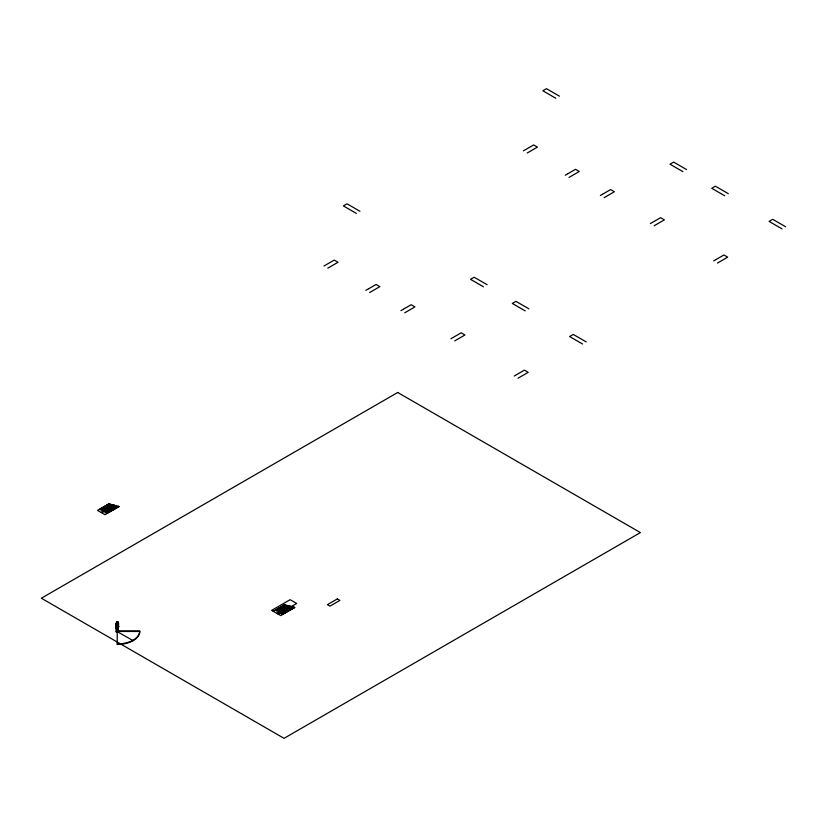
<?xml version="1.0" encoding="UTF-8"?>
<svg xmlns="http://www.w3.org/2000/svg" width="827" height="827" viewBox="0 0 827 827"><rect width="100%" height="100%" fill="white"/><g stroke="black" fill="none" stroke-linecap="round" stroke-linejoin="round"><path stroke-width="1.24" d="M323.988 265.994L326.179 264.733M326.665 264.454L334.222 260.091L337.995 262.262L327.761 268.175M523.429 150.845L525.621 149.584M526.106 149.305L533.663 144.942L537.436 147.113L527.202 153.026M365.844 290.36L368.036 289.099M368.522 288.819L376.078 284.457L379.851 286.628L369.617 292.541M565.286 175.21L567.477 173.949M567.963 173.67L575.52 169.308L579.293 171.489L569.059 177.391M400.94 310.621L403.121 309.36M403.607 309.081L411.174 304.718L414.937 306.889L404.713 312.802M600.381 195.472L602.573 194.211M603.059 193.931L610.615 189.569L614.378 191.75L604.155 197.653M108.968 503.86L100.749 508.863M109.278 503.943L99.54 509.566L109.495 504.005M109.857 504.098L100.904 508.956M101.039 510.424L110.518 504.956M112.782 504.883L103.582 510.497M113.144 504.977L102.372 511.2L113.361 505.039M113.671 505.121L101.121 512.461L97.514 510.383L108.854 503.829L119.067 506.569L104.988 514.704L101.38 512.616L114.25 505.276M114.571 505.359L103.416 511.799L114.788 505.421M115.149 505.514L104.781 511.2M104.915 512.657L115.801 506.372M118.065 506.3L107.448 512.74M118.426 506.403L106.249 513.433L118.654 506.455M118.964 506.548L107.613 512.833M450.932 338.729L453.113 337.468M453.599 337.189L461.156 332.826L464.929 334.997L454.705 340.91M650.373 223.579L652.555 222.318M653.041 222.039L660.608 217.677L664.37 219.858L654.147 225.761M514.239 376.037L516.42 374.776M516.906 374.497L524.463 370.134L528.236 372.315L518.012 378.218M713.68 260.898L715.862 259.637M716.347 259.347L723.914 254.985L727.677 257.166L717.454 263.069M117.238 622.628L117.238 623.475L116.442 622.038L117.248 621.573L118.044 622.917L117.238 623.382M116.442 622.927L118.044 622.028M115.666 627.972L118.592 627.073L118.592 622.917L116.793 623.951C115.542 626.866 118.065 632.169 117.062 632.293L116.111 631.745L115.666 623.816L115.666 627.972L115.883 623.424L118.344 622.266L118.354 626.938M116.793 623.951L115.666 623.816M117.01 627.073L117.692 626.68C116.162 629.543 119.202 631.518 117.951 631.776L117.01 631.228L117.01 627.073L118.354 627.062M117.465 627.579L116.111 627.59L117.465 627.579L117.465 631.477L116.772 631.869M116.111 631.745L116.793 631.352L133.157 640.667M117.01 631.228L118.643 631.383M117.672 631.352L118.643 631.125M273.23 611.287L284.571 604.744L294.784 607.483L280.715 615.608L271.638 610.378L290.153 599.689L296.686 603.462L278.172 614.151M284.684 604.764L276.466 609.778M284.995 604.857L275.257 610.471L285.212 604.909M285.573 605.013L276.621 609.871M276.756 611.339L286.235 605.871M288.499 605.798L279.299 611.411M288.861 605.891L278.089 612.104L289.078 605.953M276.838 613.376L289.388 606.036M277.107 613.531L289.967 606.191M290.504 606.336L279.299 612.807M290.866 606.429L280.498 612.104M280.632 613.572L291.517 607.287M293.781 607.214L283.175 613.655M294.143 607.318L281.966 614.347L294.371 607.369M294.681 607.452L283.33 613.748M103.737 510.59L104.626 511.107M279.454 611.504L280.343 612.011M117.227 631.466L139.763 631.466A22.536 13.015 0 0 1 117.227 644.471L117.227 630.949L139.763 630.949A22.536 13.015 0 0 1 117.227 643.954M559.393 96.139L546.461 88.665L542.822 90.774L552.374 96.283M686.555 169.556L673.623 162.092L669.984 164.191L679.536 169.711M728.318 193.663L715.386 186.199L711.747 188.298L721.299 193.818M785.65 226.763L772.718 219.3L769.079 221.398L778.631 226.918M552.994 96.645L555.754 98.237M680.156 170.062L682.916 171.654M721.919 194.169L724.679 195.772M779.251 227.27L782.011 228.872M359.952 211.288L347.009 203.814L343.37 205.913L352.933 211.433M487.113 284.705L474.181 277.231L470.542 279.33L480.094 284.85M528.877 308.812L515.934 301.348L512.295 303.447L521.858 308.967M586.209 341.913L573.266 334.449L569.627 336.548L579.189 342.068M353.542 211.795L356.313 213.387M480.714 285.212L483.475 286.804M522.468 309.319L525.238 310.911M579.799 342.419L582.57 344.011M291.187 606.511L293.089 607.618M115.46 505.607L117.372 506.703M290.143 606.842L292.282 608.083M114.426 505.928L116.566 507.168M285.47 605.075L287.61 606.305M289.347 607.307L291.486 608.548M109.753 504.16L111.893 505.39M113.63 506.393L115.77 507.633M284.664 605.54L286.804 606.77M288.54 607.773L290.68 609.013M108.947 504.625L111.087 505.855M112.823 506.858L114.963 508.098M283.868 605.995L286.008 607.235M287.734 608.238L289.874 609.468M108.141 505.09L110.291 506.32M112.017 507.323L114.157 508.564M283.061 606.46L285.201 607.7M286.938 608.703L289.078 609.933M107.345 505.545L109.484 506.786M111.221 507.788L113.361 509.018M282.255 606.925L284.395 608.165M286.132 609.158L288.272 610.398M106.538 506.01L108.678 507.251M110.415 508.254L112.555 509.484M281.459 607.39L283.599 608.62M285.325 609.623L287.465 610.864M105.732 506.475L107.882 507.716M109.609 508.719L111.748 509.949M280.653 607.855L282.793 609.086M284.529 610.088L286.669 611.329M104.936 506.941L107.076 508.181M108.813 509.174L110.952 510.414M279.846 608.321L281.986 609.551M283.723 610.553L285.863 611.794M104.13 507.406L106.269 508.636M108.006 509.639L110.146 510.879M277.438 609.706L279.578 610.946M281.314 611.949L283.454 613.179M101.721 508.791L103.861 510.032M105.598 511.034L107.737 512.264M116.442 622.038L118.044 622.917M117.744 623.186L116.721 622.927L117.238 623.217M118.799 626.69L117.899 626.68L117.899 622.524M117.672 626.546L118.592 627.073M118.344 622.266L118.354 630.96M117.248 621.573L117.238 623.475M116.566 623.816L116.566 627.982M397.715 392.484L41.36 598.221L284.043 738.335L640.398 532.588L397.715 392.484M337.323 598.934L327.389 604.671L329.952 606.15L339.887 600.412L337.323 598.934"/></g></svg>
